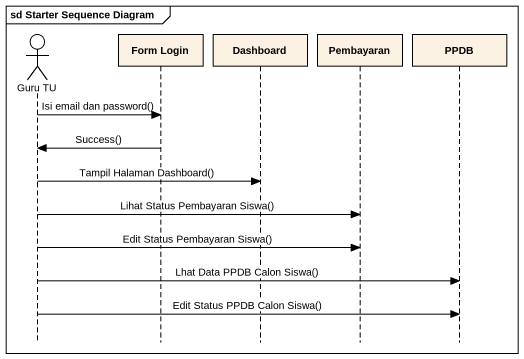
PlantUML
@startuml
mainframe sd Starter Sequence Diagram
hide footbox
actor "Guru TU" as Guru_TU
participant "Form Login" as Form_Login
participant Dashboard
participant Pembayaran
participant PPDB

Guru_TU -> Form_Login : Isi email dan password()
Form_Login -> Guru_TU : Success()
Guru_TU -> Dashboard : Tampil Halaman Dashboard()
Guru_TU -> Pembayaran : Lihat Status Pembayaran Siswa()
Guru_TU -> Pembayaran : Edit Status Pembayaran Siswa()
Guru_TU -> PPDB : Lhat Data PPDB Calon Siswa()
Guru_TU -> PPDB : Edit Status PPDB Calon Siswa()
@enduml
